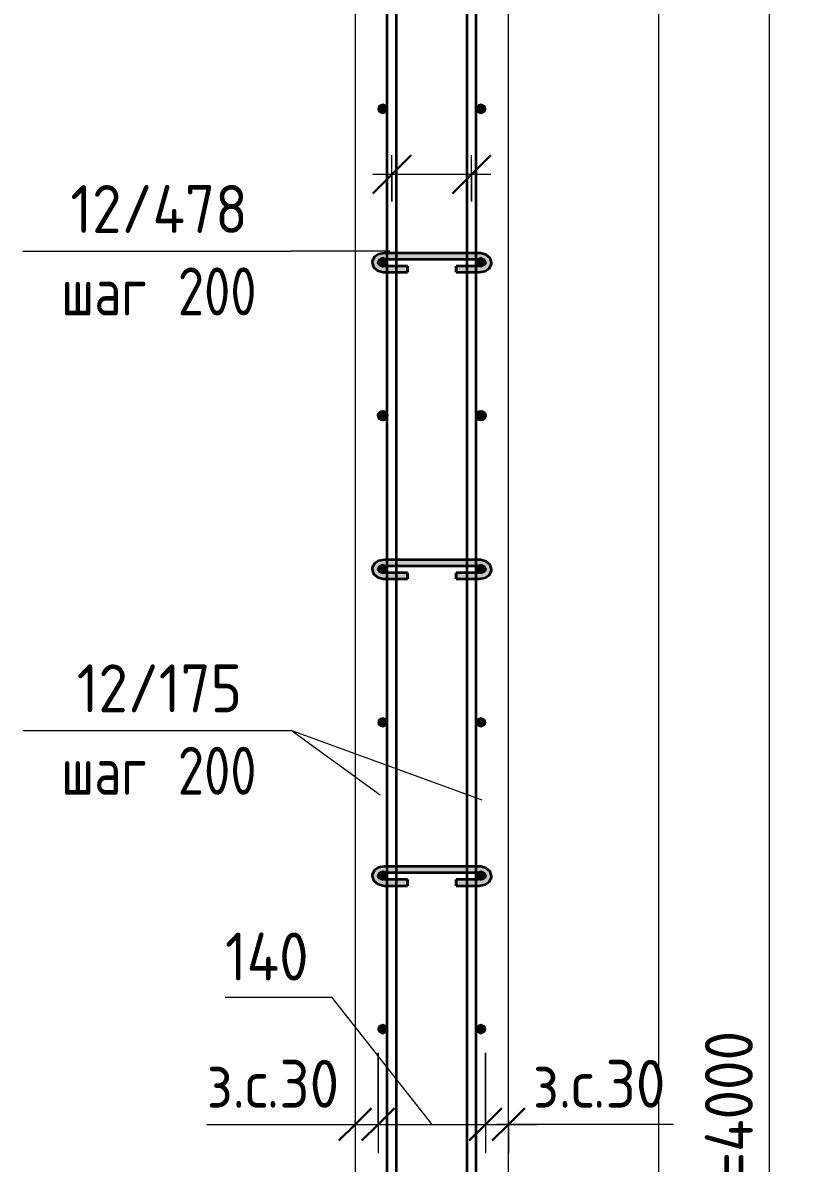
# Model space of a CAD drawing. Header units: millimetres. Extents: x 67134 to 121662, y -4758 to 13821.
# Drawn here: x 106345 to 107356, y -875 to 612 of the extents above; entities that cross this region are included whole.
import ezdxf

# ---------------------------------------------------------------- set-up
doc = ezdxf.new("R2010")
doc.units = ezdxf.units.MM
for name, color, linetype, lineweight in [('AA_Dim', 7, 'Continuous', 9), ('AA_Dim-25', 7, 'Continuous', 9), ('AA_Oformlenie', 7, 'Continuous', 9), ('AA_Vinoska', 7, 'Continuous', 9), ('AF_Stena_Опалубка', 253, 'Continuous', 20), ('KR_Armatura', 7, 'Continuous', 20), ('KR_Armatura_Tonkie', 7, 'Continuous', 20)]:
    doc.layers.add(name, color=color, linetype=linetype, lineweight=lineweight)
doc.styles.add('ISOCPEUR_7', font='isocpeur.ttf', dxfattribs={"width": 0.9, "height": 62.5})
doc.styles.add('ISOCPEUR_8', font='isocpeur.ttf', dxfattribs={"width": 0.8, "height": 62.5})
doc.dimstyles.new('00_Точн_3_знака__прозр__2', dxfattribs={"dimscale": 304.8, "dimtxt": 62.248823, "dimasz": 0.139436, "dimexe": 0.123031, "dimexo": 0.082021, "dimgap": 0.008202, "dimtad": 1, "dimdec": 3, "dimrnd": 0.001, "dimdsep": 46, "dimtxsty": 'ISOCPEUR_7', "dimblk1": 'OBLIQUE', "dimblk2": 'OBLIQUE', "dimsah": 1, "dimcen": 0.09, "dimdle": 0.123031, "dimazin": 0, "dimtfac": 1, "dimtdec": 4, "dimtix": 1, "dimtmove": 1, "dimatfit": 3, "dimfxl": 1, "dimtvp": 1, "dimtolj": 1, "dimtzin": 0, "dimlwd": 18, "dimlwe": 18, "dimarcsym": 2})
doc.dimstyles.new('00_Точн_3_знака__прозр__3', dxfattribs={"dimscale": 304.8, "dimtxt": 62.248823, "dimasz": 0.139436, "dimexe": 0.123031, "dimexo": 0.082021, "dimgap": 0.008202, "dimtad": 1, "dimdec": 3, "dimrnd": 0.001, "dimdsep": 46, "dimtxsty": 'ISOCPEUR_7', "dimblk1": 'OBLIQUE', "dimblk2": 'OBLIQUE', "dimsah": 1, "dimcen": 0.09, "dimdle": 0.123031, "dimazin": 0, "dimtfac": 1, "dimtdec": 4, "dimtix": 1, "dimtmove": 0, "dimatfit": 3, "dimfxl": 1, "dimtvp": 1, "dimtolj": 1, "dimtzin": 0, "dimlwd": 18, "dimlwe": 18, "dimarcsym": 2})
doc.dimstyles.new('10_Раскладка_арматуры_с_засечками', dxfattribs={"dimscale": 304.8, "dimtxt": 0.18, "dimasz": 0.164042, "dimexe": 0.082021, "dimexo": 0, "dimgap": 0, "dimtad": 1, "dimdec": 3, "dimrnd": 0.001, "dimdsep": 46, "dimtxsty": 'ISOCPEUR_8', "dimblk1": 'OBLIQUE', "dimblk2": 'OBLIQUE', "dimsah": 1, "dimcen": 0.09, "dimdle": 0.082021, "dimazin": 0, "dimtfac": 1, "dimtdec": 4, "dimtix": 1, "dimtmove": 0, "dimatfit": 3, "dimfxl": 1, "dimtvp": 1, "dimtolj": 1, "dimtzin": 0, "dimlwd": 18, "dimlwe": 18, "dimarcsym": 2})

# ---------------------------------------------------------------- blocks, each defined once
blk = doc.blocks.new('350_Стержень П торец СК-СГ _НесАрм_РабПлоск_ - 350_Стержень П торец СК-СГ _НесАрм_РабПлоск_-4117927-1-1 Армирование')
at = {"layer": 'KR_Armatura_Tonkie', "lineweight": 35}
for points in [[(-70929.1, 94), (-70927.5, 94.2), (-70926.1, 94.8), (-70924.8, 95.8), (-70923.9, 97), (-70923.3, 98.4), (-70923.1, 100), (-70923.3, 101.6), (-70923.9, 103), (-70924.8, 104.2), (-70926.1, 105.2), (-70927.5, 105.8), (-70929.1, 106), (-70930.6, 105.8), (-70932.1, 105.2), (-70933.3, 104.2), (-70934.7, 102), (-70934.9, 101.6), (-70935.1, 100), (-70934.7, 98), (-70934.3, 97), (-70933.3, 95.8), (-70932.1, 94.8), (-70930.6, 94.2)], [(-70801.1, 94), (-70799.5, 94.2), (-70798.1, 94.8), (-70796.8, 95.8), (-70795.9, 97), (-70795.3, 98.4), (-70795.1, 100), (-70795.3, 101.6), (-70795.9, 103), (-70796.8, 104.2), (-70798.1, 105.2), (-70799.5, 105.8), (-70801.1, 106), (-70802.6, 105.8), (-70804.1, 105.2), (-70805.3, 104.2), (-70806.3, 103), (-70806.9, 101.6), (-70807.1, 100), (-70806.9, 98.4), (-70806.3, 97), (-70805.3, 95.8), (-70804.1, 94.8), (-70802.6, 94.2)]]:
    blk.add_hatch(color=256, dxfattribs=at).paths.add_polyline_path(points)
at = {"layer": 'AA_Oformlenie'}
for centre, start, end in [((-70929.1, 100), 90, 270), ((-70929.1, 100), 270, 90), ((-70801.1, 100), 90, 270), ((-70801.1, 100), 270, 90)]:
    blk.add_arc(centre, 6, start, end, dxfattribs=at)
at = {"layer": 'KR_Armatura_Tonkie', "lineweight": 35}
for centre in [(-70929.1, 100), (-70801.1, 100)]:
    blk.add_circle(centre, 6, dxfattribs=at)
blk = doc.blocks.new('261_Шпилька массив _НесАрм_РабПлоск_ - 8 А240-4166559-1-1 Армирование')
at = {"layer": 'KR_Armatura_Tonkie', "lineweight": 35}
for points in [[(-70926.9, 288.2), (-70926.9, 295), (-70933.1, 296.5), (-70934.7, 298.9), (-70934.9, 299.5), (-70933.8, 302.3), (-70930.9, 304.4), (-70926.9, 305.2), (-70926.9, 312), (-70933, 311), (-70935.8, 309.7), (-70939.4, 306.6), (-70941.7, 303.8), (-70942.9, 299.5), (-70941.7, 295.2), (-70938.2, 291.5), (-70932.8, 289), (-70930.8, 288.7)], [(-70877.7, 305.2), (-70803.1, 305.2), (-70803.1, 312), (-70926.9, 311.9), (-70926.9, 305.2), (-70906.2, 305.2)], [(-70906.2, 304), (-70803.1, 304.1), (-70803.1, 305.2), (-70926.9, 305.2), (-70926.9, 304), (-70911.1, 304)], [(-70803.1, 288.2), (-70796.9, 289.1), (-70791.7, 291.5), (-70788.3, 295.2), (-70787.1, 299.5), (-70788.3, 303.8), (-70790.7, 307.4), (-70795.5, 310.5), (-70803.1, 311.9), (-70803.1, 305.2), (-70799.1, 304.4), (-70796.1, 302.3), (-70795.1, 299.3), (-70795.7, 297.9), (-70797.6, 296.3), (-70803.1, 294.9), (-70803.1, 289)], [(-70923.1, 288.2), (-70896.6, 288.2), (-70896.6, 295), (-70926.9, 294.9), (-70926.9, 288.2)], [(-70923.1, 287), (-70896.6, 287.2), (-70896.6, 288.2), (-70926.9, 288.2), (-70926.9, 287)], [(-70820.7, 288.2), (-70803.1, 288.2), (-70803.1, 295), (-70833.4, 294.9), (-70833.4, 288.2)], [(-70807.1, 287), (-70803.1, 287.2), (-70803.1, 288.2), (-70833.4, 288.2), (-70833.4, 287), (-70819.1, 287)], [(-70926.9, -111.8), (-70927.1, -104.9), (-70933.1, -103.5), (-70934.7, -101.1), (-70934.9, -100.5), (-70933.8, -97.7), (-70930.9, -95.6), (-70926.9, -94.8), (-70926.9, -88), (-70933, -89), (-70935.8, -90.3), (-70939.4, -93.4), (-70941.7, -96.2), (-70942.9, -100.5), (-70941.7, -104.8), (-70938.2, -108.5), (-70932.8, -111), (-70930.8, -111.3)], [(-70877.7, -94.8), (-70803.1, -94.8), (-70803.1, -88), (-70926.9, -88.1), (-70926.9, -94.8), (-70906.2, -94.8)], [(-70803.1, -111.8), (-70796.9, -110.9), (-70791.7, -108.5), (-70788.3, -104.8), (-70787.1, -100.5), (-70788.3, -96.2), (-70790.7, -92.6), (-70795.5, -89.5), (-70803.1, -88.1), (-70803.1, -94.8), (-70799.1, -95.6), (-70796.1, -97.7), (-70795.1, -100.7), (-70795.7, -102.1), (-70797.6, -103.7), (-70803.1, -105.1), (-70803.1, -111)], [(-70906.2, -96), (-70803.1, -95.9), (-70803.1, -94.8), (-70926.9, -94.8), (-70926.9, -96), (-70911.1, -96)], [(-70923.1, -111.8), (-70896.6, -111.8), (-70896.6, -105), (-70926.9, -105.1), (-70926.9, -111.8)], [(-70906.2, -113), (-70896.6, -112.8), (-70896.6, -111.8), (-70926.9, -111.8), (-70926.9, -113), (-70911.1, -113)], [(-70819.1, -111.8), (-70803.1, -111.8), (-70803.1, -105), (-70833.4, -105.1), (-70833.4, -111.8), (-70820.7, -111.8)], [(-70807.1, -113), (-70803.1, -112.8), (-70803.1, -111.8), (-70833.4, -111.8), (-70833.4, -113), (-70819.1, -113)], [(-70926.9, -511.8), (-70926.9, -505), (-70933.1, -503.5), (-70934.7, -501.1), (-70934.9, -500.5), (-70933.8, -497.7), (-70930.9, -495.6), (-70926.9, -494.8), (-70926.9, -488), (-70933.3, -489.1), (-70935.8, -490.3), (-70939.4, -493.4), (-70941.7, -496.2), (-70942.9, -500.5), (-70941.7, -504.8), (-70938.2, -508.5), (-70932.8, -511), (-70930.8, -511.3)], [(-70877.7, -494.8), (-70803.1, -494.8), (-70803.1, -488), (-70926.9, -488.1), (-70926.9, -494.8), (-70906.2, -494.8)], [(-70803.1, -511.8), (-70796.9, -510.9), (-70791.7, -508.5), (-70788.3, -504.8), (-70787.1, -500.5), (-70788.3, -496.2), (-70790.7, -492.6), (-70795.5, -489.5), (-70803.1, -488.1), (-70803.1, -494.8), (-70799.1, -495.6), (-70796.1, -497.7), (-70795.1, -500.7), (-70795.7, -502.1), (-70797.6, -503.7), (-70803.1, -505.1), (-70803.1, -511)], [(-70906.2, -496), (-70803.1, -495.9), (-70803.1, -494.8), (-70926.9, -494.8), (-70926.9, -496), (-70911.1, -496)], [(-70926.9, -511.8), (-70896.6, -511.8), (-70896.6, -505), (-70926.9, -505.1), (-70926.9, -511)], [(-70819.1, -511.8), (-70803.1, -511.8), (-70803.1, -505), (-70833.4, -505.1), (-70833.4, -511.8), (-70820.7, -511.8)], [(-70906.2, -513), (-70896.6, -512.8), (-70896.6, -511.8), (-70926.9, -511.8), (-70926.9, -513), (-70911.1, -513)], [(-70807.1, -513), (-70803.1, -512.8), (-70803.1, -511.8), (-70833.4, -511.8), (-70833.4, -513), (-70819.1, -513)]]:
    blk.add_hatch(color=256, dxfattribs=at).paths.add_polyline_path(points)
h = blk.add_hatch(color=256, dxfattribs=at)
h.paths.add_polyline_path([(-70926.9, 287), (-70926.9, 288.2), (-70933, 289.1), (-70938.2, 291.5), (-70938.9, 291.9), (-70934.4, 288.7), (-70933, 288), (-70930.3, 287.6)])
h.paths.add_polyline_path([(-70934.3, 301), (-70933, 302.6), (-70926.9, 304.1), (-70926.9, 305.2), (-70930.9, 304.4), (-70933.8, 302.3)])
h = blk.add_hatch(color=256, dxfattribs=at)
h.paths.add_polyline_path([(-70803.1, 287), (-70795.5, 288.5), (-70790.7, 291.6), (-70789.4, 294), (-70791.7, 291.5), (-70797.2, 289), (-70803.1, 288.2), (-70803.1, 287.2)])
h.paths.add_polyline_path([(-70795.8, 301.4), (-70796.1, 302.3), (-70799.7, 304.5), (-70803.1, 305.2), (-70803.1, 304), (-70802.4, 303.9), (-70796.1, 301.5)])
h = blk.add_hatch(color=256, dxfattribs=at)
h.paths.add_polyline_path([(-70926.9, -113), (-70926.9, -111.8), (-70933, -110.9), (-70938.2, -108.5), (-70938.9, -108.1), (-70934.4, -111.3), (-70933, -112), (-70930.3, -112.4)])
h.paths.add_polyline_path([(-70934.3, -99), (-70933, -97.4), (-70926.9, -95.9), (-70926.9, -94.8), (-70930.9, -95.6), (-70933.8, -97.7)])
h = blk.add_hatch(color=256, dxfattribs=at)
h.paths.add_polyline_path([(-70803.1, -113), (-70795.5, -111.5), (-70790.7, -108.4), (-70788.3, -104.8), (-70792.2, -108.7), (-70797.2, -111), (-70803.1, -111.8), (-70803.1, -112.8)])
h.paths.add_polyline_path([(-70795.8, -98.6), (-70796.1, -97.7), (-70799.7, -95.5), (-70803.1, -94.8), (-70803.1, -96), (-70802.4, -96.1), (-70796.1, -98.5)])
h = blk.add_hatch(color=256, dxfattribs=at)
h.paths.add_polyline_path([(-70926.9, -513), (-70926.9, -511.8), (-70933, -510.9), (-70938.2, -508.5), (-70938.9, -508.1), (-70934.4, -511.3), (-70933, -512), (-70930.3, -512.4)])
h.paths.add_polyline_path([(-70934.3, -499), (-70933, -497.4), (-70926.9, -495.9), (-70926.9, -494.8), (-70930.9, -495.6), (-70933.8, -497.7)])
h = blk.add_hatch(color=256, dxfattribs=at)
h.paths.add_polyline_path([(-70803.1, -513), (-70795.5, -511.5), (-70790.7, -508.4), (-70788.3, -504.8), (-70792.2, -508.7), (-70797.2, -511), (-70803.1, -511.8), (-70803.1, -512.8)])
h.paths.add_polyline_path([(-70795.8, -498.6), (-70796.1, -497.7), (-70799.7, -495.5), (-70803.1, -494.8), (-70803.1, -496), (-70802.4, -496.1), (-70796.1, -498.5)])
for p, q in [((-70923.1, 312), (-70926.9, 312)), ((-70926.9, 304), (-70923.1, 304)), ((-70911.1, 312), (-70923.1, 312)), ((-70923.1, 304), (-70911.1, 304)), ((-70819.1, 312), (-70911.1, 312)), ((-70911.1, 304), (-70819.1, 304)), ((-70807.1, 312), (-70819.1, 312)), ((-70819.1, 304), (-70807.1, 304)), ((-70803.1, 312), (-70807.1, 312)), ((-70807.1, 304), (-70803.1, 304)), ((-70923.1, 295), (-70926.9, 295)), ((-70926.9, 287), (-70923.1, 287)), ((-70911.1, 295), (-70923.1, 295)), ((-70923.1, 287), (-70911.1, 287)), ((-70896.6, 295), (-70911.1, 295)), ((-70911.1, 287), (-70896.6, 287)), ((-70896.6, 295), (-70896.6, 288.2)), ((-70896.6, 294.1), (-70896.6, 294.9)), ((-70896.6, 287.2), (-70896.6, 293.8)), ((-70896.6, 288.2), (-70896.6, 287)), ((-70819.1, 295), (-70833.4, 295)), ((-70833.4, 288.2), (-70833.4, 295)), ((-70833.4, 294.9), (-70833.4, 294.1)), ((-70833.4, 293.8), (-70833.4, 287.2)), ((-70833.4, 287), (-70833.4, 288.2)), ((-70833.4, 287), (-70819.1, 287)), ((-70807.1, 295), (-70819.1, 295)), ((-70819.1, 287), (-70807.1, 287)), ((-70803.1, 295), (-70807.1, 295)), ((-70807.1, 287), (-70803.1, 287)), ((-70923.1, -88), (-70926.9, -88)), ((-70911.1, -88), (-70923.1, -88)), ((-70819.1, -88), (-70911.1, -88)), ((-70807.1, -88), (-70819.1, -88)), ((-70803.1, -88), (-70807.1, -88)), ((-70926.9, -96), (-70923.1, -96)), ((-70923.1, -96), (-70911.1, -96)), ((-70911.1, -96), (-70819.1, -96)), ((-70819.1, -96), (-70807.1, -96)), ((-70807.1, -96), (-70803.1, -96)), ((-70923.1, -105), (-70926.9, -105)), ((-70926.9, -113), (-70923.1, -113)), ((-70911.1, -105), (-70923.1, -105)), ((-70923.1, -113), (-70911.1, -113)), ((-70896.6, -105), (-70911.1, -105)), ((-70911.1, -113), (-70896.6, -113)), ((-70896.6, -105), (-70896.6, -111.8)), ((-70896.6, -106.2), (-70896.6, -105.1)), ((-70896.6, -112.8), (-70896.6, -106.2)), ((-70896.6, -111.8), (-70896.6, -113)), ((-70819.1, -105), (-70833.4, -105)), ((-70833.4, -111.8), (-70833.4, -105)), ((-70833.4, -105.1), (-70833.4, -106.2)), ((-70833.4, -106.2), (-70833.4, -112.8)), ((-70833.4, -113), (-70833.4, -111.8)), ((-70833.4, -113), (-70819.1, -113)), ((-70807.1, -105), (-70819.1, -105)), ((-70819.1, -113), (-70807.1, -113)), ((-70803.1, -105), (-70807.1, -105)), ((-70807.1, -113), (-70803.1, -113)), ((-70923.1, -488), (-70926.9, -488)), ((-70911.1, -488), (-70923.1, -488)), ((-70819.1, -488), (-70911.1, -488)), ((-70807.1, -488), (-70819.1, -488)), ((-70803.1, -488), (-70807.1, -488)), ((-70926.9, -496), (-70923.1, -496)), ((-70923.1, -505), (-70926.9, -505)), ((-70923.1, -496), (-70911.1, -496)), ((-70911.1, -505), (-70923.1, -505)), ((-70911.1, -496), (-70819.1, -496)), ((-70896.6, -505), (-70911.1, -505)), ((-70896.6, -505), (-70896.6, -511.8)), ((-70896.6, -506.2), (-70896.6, -505.1)), ((-70819.1, -505), (-70833.4, -505)), ((-70833.4, -511.8), (-70833.4, -505)), ((-70833.4, -505.1), (-70833.4, -506.2)), ((-70819.1, -496), (-70807.1, -496)), ((-70807.1, -505), (-70819.1, -505)), ((-70807.1, -496), (-70803.1, -496)), ((-70803.1, -505), (-70807.1, -505)), ((-70926.9, -513), (-70923.1, -513)), ((-70923.1, -513), (-70911.1, -513)), ((-70911.1, -513), (-70896.6, -513)), ((-70896.6, -512.8), (-70896.6, -506.2)), ((-70896.6, -511.8), (-70896.6, -513)), ((-70833.4, -506.2), (-70833.4, -512.8)), ((-70833.4, -513), (-70833.4, -511.8)), ((-70833.4, -513), (-70819.1, -513)), ((-70819.1, -513), (-70807.1, -513)), ((-70807.1, -513), (-70803.1, -513))]:
    blk.add_line(p, q, dxfattribs=at)
at = {"layer": 'KR_Armatura_Tonkie', "lineweight": 35, "flags": 128}
for points in [[(-70926.9, 312), (-70934.5, 310.5), (-70940.1, 306.6), (-70942.8, 301.1), (-70942.9, 299.5)], [(-70942.9, 299.5), (-70941, 293.6), (-70936, 289.2), (-70928.8, 287.1), (-70926.9, 287)], [(-70934.9, 299.5), (-70933.9, 301.5), (-70930.2, 303.6), (-70926.9, 304)], [(-70926.9, 295), (-70931.9, 296.1), (-70934.6, 298.3), (-70934.9, 299.5)], [(-70787.1, 299.5), (-70788.9, 305.4), (-70793.9, 309.8), (-70801.2, 311.9), (-70803.1, 312)], [(-70803.1, 304), (-70798, 302.9), (-70795.4, 300.7), (-70795.1, 299.5)], [(-70803.1, 287), (-70795.5, 288.5), (-70789.9, 292.4), (-70787.2, 297.9), (-70787.1, 299.5)], [(-70795.1, 299.5), (-70796, 297.5), (-70799.8, 295.5), (-70803.1, 295)], [(-70926.9, -88), (-70934.5, -89.5), (-70940.1, -93.4), (-70942.8, -98.9), (-70942.9, -100.5)], [(-70787.1, -100.5), (-70788.9, -94.6), (-70793.9, -90.2), (-70801.2, -88.1), (-70803.1, -88)], [(-70942.9, -100.5), (-70941, -106.4), (-70936, -110.8), (-70928.8, -112.9), (-70926.9, -113)], [(-70934.9, -100.5), (-70933.9, -98.5), (-70930.2, -96.4), (-70926.9, -96)], [(-70926.9, -105), (-70931.9, -103.9), (-70934.6, -101.7), (-70934.9, -100.5)], [(-70803.1, -96), (-70798, -97.1), (-70795.4, -99.3), (-70795.1, -100.5)], [(-70803.1, -113), (-70795.5, -111.5), (-70789.9, -107.6), (-70787.2, -102.1), (-70787.1, -100.5)], [(-70795.1, -100.5), (-70796, -102.5), (-70799.8, -104.5), (-70803.1, -105)], [(-70926.9, -488), (-70934.5, -489.5), (-70940.1, -493.4), (-70942.8, -498.9), (-70942.9, -500.5)], [(-70787.1, -500.5), (-70788.9, -494.6), (-70793.9, -490.2), (-70801.2, -488.1), (-70803.1, -488)], [(-70942.9, -500.5), (-70941, -506.4), (-70936, -510.8), (-70928.8, -512.9), (-70926.9, -513)], [(-70934.9, -500.5), (-70933.9, -498.5), (-70930.2, -496.4), (-70926.9, -496)], [(-70926.9, -505), (-70931.9, -503.9), (-70934.6, -501.7), (-70934.9, -500.5)], [(-70803.1, -496), (-70798, -497.1), (-70795.4, -499.3), (-70795.1, -500.5)], [(-70803.1, -513), (-70795.5, -511.5), (-70789.9, -507.6), (-70787.2, -502.1), (-70787.1, -500.5)], [(-70795.1, -500.5), (-70796, -502.5), (-70799.8, -504.5), (-70803.1, -505)]]:
    blk.add_lwpolyline(points, dxfattribs=at)
blk = doc.blocks.new('011_Прямоугольник обрыва _ЭлУзла_ - 011_Прямоугольник обрыва _ЭлУзла_-4154538-1-1 Армирование')
at = {"layer": 'AA_Oformlenie'}
blk.add_line((-70569.3, 642.3), (-70569.3, -2011.3), dxfattribs=at)
blk = doc.blocks.new('DIMBLOCK78-1-1 Армирование')
at = {"layer": 'AA_Dim-25', "lineweight": 18}
for p, q in [((106808.4, -731), (106808.4, -861.8)), ((106808.4, -824.3), (106808.4, -731)), ((106584.9, -824.3), (106793, -824.3)), ((106740.9, -824.3), (106808.4, -824.3)), ((106778.4, -819.2), (106778.4, -861.8)), ((106778.4, -824.3), (106778.4, -819.2)), ((106793, -824.3), (106793.4, -824.3))]:
    blk.add_line(p, q, dxfattribs=at)
at = {"layer": 'AA_Dim-25', "lineweight": 30}
for p, q in [((106778.4, -824.3), (106799.7, -803)), ((106808.4, -824.3), (106829.7, -803)), ((106778.4, -824.3), (106757.2, -845.5)), ((106808.4, -824.3), (106787.2, -845.5))]:
    blk.add_line(p, q, dxfattribs=at)
at = {"layer": 'AA_Dim-25', "color": 0, "lineweight": 18, "insert": (106584.9, -740.1), "char_height": 62.5, "width": 219.786, "attachment_point": 1, "line_spacing_factor": 1.149209, "style": 'ISOCPEUR_7'}
blk.add_mtext('з.с.30', dxfattribs=at)
blk = doc.blocks.new('_Oblique')
at = {"color": 0, "linetype": 'ByBlock', "lineweight": -2}
blk.add_line((-0.5, -0.5), (0.5, 0.5), dxfattribs=at)
blk = doc.blocks.new('DIMBLOCK79-1-1 Армирование')
at = {"layer": 'AA_Dim-25', "lineweight": 18}
for p, q in [((106608.8, -658.4), (106747.5, -658.4)), ((106747.5, -658.4), (106878.4, -824.3)), ((106808.4, -731), (106808.4, -861.8)), ((106808.4, -824.3), (106808.4, -731)), ((106948.4, -731), (106948.4, -861.8)), ((106948.4, -824.3), (106948.4, -731)), ((106808.4, -824.3), (106948.4, -824.3))]:
    blk.add_line(p, q, dxfattribs=at)
at = {"layer": 'AA_Dim-25', "lineweight": 30}
for p, q in [((106808.4, -824.3), (106829.7, -803)), ((106948.4, -824.3), (106969.7, -803)), ((106808.4, -824.3), (106787.2, -845.5)), ((106948.4, -824.3), (106927.2, -845.5))]:
    blk.add_line(p, q, dxfattribs=at)
at = {"layer": 'AA_Dim-25', "color": 0, "lineweight": 18, "insert": (106608.8, -574.2), "char_height": 62.5, "width": 136.469, "attachment_point": 1, "line_spacing_factor": 1.149209, "style": 'ISOCPEUR_7'}
blk.add_mtext('140', dxfattribs=at)
blk = doc.blocks.new('DIMBLOCK80-1-1 Армирование')
at = {"layer": 'AA_Dim-25', "lineweight": 18}
for p, q in [((106948.4, -731), (106948.4, -861.8)), ((106948.4, -824.3), (106948.4, -731)), ((106948.4, -824.3), (107015.9, -824.3)), ((106985.4, -824.3), (106963.4, -824.3)), ((106978.4, -819.2), (106978.4, -861.8)), ((106978.4, -824.3), (106978.4, -819.2)), ((107193.6, -824.3), (106985.4, -824.3))]:
    blk.add_line(p, q, dxfattribs=at)
at = {"layer": 'AA_Dim-25', "lineweight": 30}
for p, q in [((106948.4, -824.3), (106969.7, -803)), ((106978.4, -824.3), (106999.7, -803)), ((106948.4, -824.3), (106927.2, -845.5)), ((106978.4, -824.3), (106957.2, -845.5))]:
    blk.add_line(p, q, dxfattribs=at)
at = {"layer": 'AA_Dim-25', "color": 0, "lineweight": 18, "insert": (107010.4, -740.1), "char_height": 62.5, "width": 219.786, "attachment_point": 1, "line_spacing_factor": 1.149209, "style": 'ISOCPEUR_7'}
blk.add_mtext('з.с.30', dxfattribs=at)
blk = doc.blocks.new('DIMBLOCK85-1-1 Армирование')
at = {"layer": 'AA_Dim-25', "lineweight": 30}
for p, q in [((107318.9, 1100), (107297.6, 1121.2)), ((107318.9, 1100), (107340.1, 1078.8)), ((107318.9, -2900), (107297.6, -2878.8)), ((107318.9, -2900), (107340.1, -2921.2))]:
    blk.add_line(p, q, dxfattribs=at)
at = {"layer": 'AA_Dim-25', "lineweight": 18}
for p, q in [((106973.4, 1100), (107356.4, 1100)), ((107318.9, 1100), (106973.4, 1100)), ((107318.9, -2900), (107318.9, 1100)), ((106973.4, -2900), (107356.4, -2900)), ((107318.9, -2900), (106973.4, -2900))]:
    blk.add_line(p, q, dxfattribs=at)
at = {"layer": 'AA_Dim-25', "color": 0, "lineweight": 18, "insert": (107234.7, -1114.9), "char_height": 62.5, "width": 515.708, "attachment_point": 1, "rotation": 90, "line_spacing_factor": 1.149209, "style": 'ISOCPEUR_7'}
blk.add_mtext('200х19=4000', dxfattribs=at)
blk = doc.blocks.new('042_М_Арматуры - Диам длина поз _ Комментарий-3662934-1-1 Армирование')
at = {"layer": 'AA_Vinoska'}
blk.add_line((-72259.7, -2790.4), (-71909.7, -2790.4), dxfattribs=at)
blk = doc.blocks.new('DIMBLOCK97-1-1 Армирование')
at = {"layer": 'AA_Dim-25', "lineweight": 30}
for p, q in [((106826.4, 414.5), (106851.4, 439.5)), ((106930.4, 414.5), (106955.4, 439.5)), ((106826.4, 414.5), (106801.4, 389.5)), ((106930.4, 414.5), (106905.4, 389.5))]:
    blk.add_line(p, q, dxfattribs=at)
at = {"layer": 'AA_Dim-25', "lineweight": 18}
for p, q in [((106826.4, 379.2), (106826.4, 439.5)), ((106930.4, 379.2), (106930.4, 439.5)), ((106955.4, 414.5), (106801.4, 414.5)), ((106826.4, 414.5), (106826.4, 379.2)), ((106930.4, 414.5), (106930.4, 379.2))]:
    blk.add_line(p, q, dxfattribs=at)

msp = doc.modelspace()

# ---------------------------------------------------------------- hatches: boundary and pattern name
at = {"layer": 'KR_Armatura'}
h = msp.add_hatch(color=256, dxfattribs=at)
edge = h.paths.add_edge_path()
edge.add_arc((106814.4218, 500), 6, 0, 360)
for points in [[(106814.4218, 494), (106819.618, 497), (106819.618, 503), (106814.4218, 506), (106809.2257, 503), (106809.2257, 497)], [(106942.4218, 494), (106947.618, 497), (106947.618, 503), (106942.4218, 506), (106937.2257, 503), (106937.2257, 497)], [(106814.4218, 294), (106819.618, 297), (106819.618, 303), (106814.4218, 306), (106809.2257, 303), (106809.2257, 297), (106814.3553, 294.0384)], [(106942.4218, 294), (106947.618, 297), (106947.618, 303), (106942.4218, 306), (106937.2257, 303), (106937.2257, 297), (106942.3553, 294.0384)], [(106814.4218, 94), (106819.618, 97), (106819.618, 103), (106814.4218, 106), (106809.2257, 103), (106809.2257, 97)], [(106942.4218, 94), (106947.618, 97), (106947.618, 103), (106942.4218, 106), (106937.2257, 103), (106937.2257, 97)], [(106814.4218, -106), (106819.618, -103), (106819.618, -97), (106814.4218, -94), (106809.2257, -97), (106809.2257, -103), (106812.5812, -104.9373)], [(106942.4218, -106), (106947.618, -103), (106947.618, -97), (106942.4218, -94), (106937.2257, -97), (106937.2257, -103), (106940.5812, -104.9373)], [(106814.4218, -306), (106819.618, -303), (106819.618, -297), (106814.4218, -294), (106809.2257, -297), (106809.2257, -303)], [(106942.4218, -306), (106947.618, -303), (106947.618, -297), (106942.4218, -294), (106937.2257, -297), (106937.2257, -303)], [(106814.4218, -506), (106819.618, -503), (106819.618, -497), (106814.4218, -494), (106809.2257, -497), (106809.2257, -503), (106810.807, -503.913)], [(106942.4218, -506), (106947.618, -503), (106947.618, -497), (106942.4218, -494), (106937.2257, -497), (106937.2257, -503), (106938.807, -503.913)], [(106814.4218, -706), (106819.618, -703), (106819.618, -697), (106814.4218, -694), (106809.2257, -697), (106809.2257, -703)], [(106942.4218, -706), (106947.618, -703), (106947.618, -697), (106942.4218, -694), (106937.2257, -697), (106937.2257, -703)]]:
    msp.add_hatch(color=256, dxfattribs=at).paths.add_polyline_path(points)
h = msp.add_hatch(color=256, dxfattribs=at)
edge = h.paths.add_edge_path()
edge.add_arc((106942.4218, 500), 6, 0, 360)
h = msp.add_hatch(color=256, dxfattribs=at)
edge = h.paths.add_edge_path()
edge.add_arc((106814.4218, 300), 6, 0, 360)
h = msp.add_hatch(color=256, dxfattribs=at)
edge = h.paths.add_edge_path()
edge.add_arc((106942.4218, 300), 6, 0, 360)
h = msp.add_hatch(color=256, dxfattribs=at)
edge = h.paths.add_edge_path()
edge.add_arc((106814.4218, 100), 6, 0, 360)
h = msp.add_hatch(color=256, dxfattribs=at)
edge = h.paths.add_edge_path()
edge.add_arc((106942.4218, 100), 6, 0, 360)
h = msp.add_hatch(color=256, dxfattribs=at)
edge = h.paths.add_edge_path()
edge.add_arc((106814.4218, -100), 6, 0, 360)
h = msp.add_hatch(color=256, dxfattribs=at)
edge = h.paths.add_edge_path()
edge.add_arc((106942.4218, -100), 6, 0, 360)
h = msp.add_hatch(color=256, dxfattribs=at)
edge = h.paths.add_edge_path()
edge.add_arc((106814.4218, -300), 6, 0, 360)
h = msp.add_hatch(color=256, dxfattribs=at)
edge = h.paths.add_edge_path()
edge.add_arc((106942.4218, -300), 6, 0, 360)
h = msp.add_hatch(color=256, dxfattribs=at)
edge = h.paths.add_edge_path()
edge.add_arc((106814.4218, -500), 6, 0, 360)
h = msp.add_hatch(color=256, dxfattribs=at)
edge = h.paths.add_edge_path()
edge.add_arc((106942.4218, -500), 6, 0, 360)
h = msp.add_hatch(color=256, dxfattribs=at)
edge = h.paths.add_edge_path()
edge.add_arc((106814.4218, -700), 6, 0, 360)
h = msp.add_hatch(color=256, dxfattribs=at)
edge = h.paths.add_edge_path()
edge.add_arc((106942.4218, -700), 6, 0, 360)

# ---------------------------------------------------------------- linework, layer by layer
at = {"layer": 'AA_Vinoska'}
for p, q in [((106823.8698, 314.3684), (106694.963, 314.3684)), ((106811.073, -394.9191), (106694.963, -310.7387)), ((106943.9895, -401.5649), (106694.963, -310.7387))]:
    msp.add_line(p, q, dxfattribs=at)
at = {"layer": 'AF_Stena_Опалубка'}
for p, q in [((106778.4218, 1330), (106778.4218, -2950)), ((106978.4218, -2942), (106978.4218, 1330))]:
    msp.add_line(p, q, dxfattribs=at)
at = {"layer": 'KR_Armatura'}
for p, q in [((106814.4218, 506), (106809.2257, 503)), ((106819.618, 503), (106814.4218, 506)), ((106942.4218, 506), (106937.2257, 503)), ((106947.618, 503), (106942.4218, 506)), ((106809.2257, 503), (106809.2257, 497)), ((106809.2257, 497), (106814.4218, 494)), ((106814.4218, 494), (106819.618, 497)), ((106819.618, 497), (106819.618, 503)), ((106937.2257, 503), (106937.2257, 497)), ((106937.2257, 497), (106942.4218, 494)), ((106942.4218, 494), (106947.618, 497)), ((106947.618, 497), (106947.618, 503)), ((106814.4218, 306), (106809.2257, 303)), ((106809.2257, 303), (106809.2257, 297)), ((106819.618, 303), (106814.4218, 306)), ((106819.618, 297), (106819.618, 303)), ((106942.4218, 306), (106937.2257, 303)), ((106937.2257, 303), (106937.2257, 297)), ((106947.618, 303), (106942.4218, 306)), ((106947.618, 297), (106947.618, 303)), ((106809.2257, 297), (106814.3553, 294.0384)), ((106814.3553, 294.0384), (106814.4218, 294)), ((106814.4218, 294), (106819.618, 297)), ((106937.2257, 297), (106942.3553, 294.0384)), ((106942.3553, 294.0384), (106942.4218, 294)), ((106942.4218, 294), (106947.618, 297)), ((106814.4218, 106), (106809.2257, 103)), ((106819.618, 103), (106814.4218, 106)), ((106942.4218, 106), (106937.2257, 103)), ((106947.618, 103), (106942.4218, 106)), ((106809.2257, 103), (106809.2257, 97)), ((106809.2257, 97), (106814.4218, 94)), ((106814.4218, 94), (106819.618, 97)), ((106819.618, 97), (106819.618, 103)), ((106937.2257, 103), (106937.2257, 97)), ((106937.2257, 97), (106942.4218, 94)), ((106942.4218, 94), (106947.618, 97)), ((106947.618, 97), (106947.618, 103)), ((106814.4218, -94), (106809.2257, -97)), ((106809.2257, -97), (106809.2257, -103)), ((106809.2257, -103), (106812.5812, -104.9373)), ((106819.618, -97), (106814.4218, -94)), ((106814.4218, -106), (106819.618, -103)), ((106819.618, -103), (106819.618, -97)), ((106942.4218, -94), (106937.2257, -97)), ((106937.2257, -97), (106937.2257, -103)), ((106937.2257, -103), (106940.5812, -104.9373)), ((106947.618, -97), (106942.4218, -94)), ((106942.4218, -106), (106947.618, -103)), ((106947.618, -103), (106947.618, -97)), ((106812.5812, -104.9373), (106814.4218, -106)), ((106940.5812, -104.9373), (106942.4218, -106)), ((106814.4218, -294), (106809.2257, -297)), ((106809.2257, -297), (106809.2257, -303)), ((106819.618, -297), (106814.4218, -294)), ((106819.618, -303), (106819.618, -297)), ((106942.4218, -294), (106937.2257, -297)), ((106937.2257, -297), (106937.2257, -303)), ((106947.618, -297), (106942.4218, -294)), ((106947.618, -303), (106947.618, -297)), ((106809.2257, -303), (106814.4218, -306)), ((106814.4218, -306), (106819.618, -303)), ((106937.2257, -303), (106942.4218, -306)), ((106942.4218, -306), (106947.618, -303)), ((106814.4218, -494), (106809.2257, -497)), ((106809.2257, -497), (106809.2257, -503)), ((106809.2257, -503), (106810.807, -503.913)), ((106810.807, -503.913), (106814.4218, -506)), ((106819.618, -497), (106814.4218, -494)), ((106814.4218, -506), (106819.618, -503)), ((106819.618, -503), (106819.618, -497)), ((106942.4218, -494), (106937.2257, -497)), ((106937.2257, -497), (106937.2257, -503)), ((106937.2257, -503), (106938.807, -503.913)), ((106938.807, -503.913), (106942.4218, -506)), ((106947.618, -497), (106942.4218, -494)), ((106942.4218, -506), (106947.618, -503)), ((106947.618, -503), (106947.618, -497)), ((106814.4218, -694), (106809.2257, -697)), ((106809.2257, -697), (106809.2257, -703)), ((106819.618, -697), (106814.4218, -694)), ((106819.618, -703), (106819.618, -697)), ((106942.4218, -694), (106937.2257, -697)), ((106937.2257, -697), (106937.2257, -703)), ((106947.618, -697), (106942.4218, -694)), ((106947.618, -703), (106947.618, -697)), ((106809.2257, -703), (106814.4218, -706)), ((106814.4218, -706), (106819.618, -703)), ((106937.2257, -703), (106942.4218, -706)), ((106942.4218, -706), (106947.618, -703))]:
    msp.add_line(p, q, dxfattribs=at)
for centre in [(106814.4218, 500), (106942.4218, 500), (106814.4218, 300), (106942.4218, 300), (106814.4218, 100), (106942.4218, 100), (106814.4218, -100), (106942.4218, -100), (106814.4218, -300), (106942.4218, -300), (106814.4218, -500), (106942.4218, -500), (106814.4218, -700), (106942.4218, -700)]:
    msp.add_circle(centre, 6, dxfattribs=at)
at = {"layer": 'KR_Armatura_Tonkie', "lineweight": 35}
for p, q in [((106820.4218, -2942), (106820.4218, 1322)), ((106832.4218, -2942), (106832.4218, 1322)), ((106924.4218, -2942), (106924.4218, 1322)), ((106936.4218, -2942), (106936.4218, 1322))]:
    msp.add_line(p, q, dxfattribs=at)

# ---------------------------------------------------------------- block references
at = {"layer": 'AA_Oformlenie'}
msp.add_blockref('011_Прямоугольник обрыва _ЭлУзла_ - 011_Прямоугольник обрыва _ЭлУзла_-4154538-1-1 Армирование', (177743.4834, 0), dxfattribs=at)
at = {"layer": 'AA_Vinoska'}
for p in [(178604.6496, 3104.7676), (178604.6496, 2479.6605), (178604.6496, 2479.6605)]:
    msp.add_blockref('042_М_Арматуры - Диам длина поз _ Комментарий-3662934-1-1 Армирование', p, dxfattribs=at)
at = {"layer": 'KR_Armatura_Tonkie', "lineweight": 35}
for name in ['261_Шпилька массив _НесАрм_РабПлоск_ - 8 А240-4166559-1-1 Армирование', '350_Стержень П торец СК-СГ _НесАрм_РабПлоск_ - 350_Стержень П торец СК-СГ _НесАрм_РабПлоск_-4117927-1-1 Армирование']:
    msp.add_blockref(name, (177743.4834, 0), dxfattribs=at)

# ---------------------------------------------------------------- texts
at = {"layer": 'AA_Vinoska', "char_height": 62.5, "attachment_point": 1}
for s, insert, width, style in [('12/478', (106407.1415, 400.721), 283.196109, 'ISOCPEUR_7'), (' 200', (106515.3894, 293.2447), 166.751, 'ISOCPEUR_8'), ('шаг', (106395.004, 293.2447), 145.907125, 'ISOCPEUR_8'), ('12/175', (106415.354, -224.3861), 263.354344, 'ISOCPEUR_7'), ('12/175', (106415.354, -224.3861), 263.354344, 'ISOCPEUR_7'), (' 200', (106515.3894, -331.8624), 166.751, 'ISOCPEUR_8'), (' 200', (106515.3894, -331.8624), 166.751, 'ISOCPEUR_8'), ('шаг', (106395.004, -331.8624), 145.907125, 'ISOCPEUR_8'), ('шаг', (106395.004, -331.8624), 145.907125, 'ISOCPEUR_8')]:
    msp.add_mtext(s, dxfattribs=dict(at, insert=insert, width=width, style=style))

# ---------------------------------------------------------------- dimensions: what is measured, and where the dimension line sits
at = {"layer": 'AA_Dim', "lineweight": 18}
dim = msp.add_linear_dim(base=(107318.8943, 1100), p1=(106948.4218, -2900), p2=(106948.4218, 1100), angle=90, dimstyle='00_Точн_3_знака__прозр__3', override={"dimpost": '200х19=<>', "dimfxl": 4000}, dxfattribs=at)
dim.commit()
dim.dimension.update_dxf_attribs({"geometry": 'DIMBLOCK85-1-1 Армирование', "text_midpoint": (107285.1443, -900)})
dim = msp.add_linear_dim(base=(106826.4218, 414.5145), p1=(106930.4218, 379.1592), p2=(106826.4218, 379.1592), dimstyle='10_Раскладка_арматуры_с_засечками', override={"dimpost": '<>', "dimfxl": 104}, dxfattribs=at)
dim.commit()
dim.dimension.update_dxf_attribs({"geometry": 'DIMBLOCK97-1-1 Армирование', "text_midpoint": (106878.4218, 445.7645)})
for base, p1, p2, override, picture, middle in [((106948.4218, -824.2927), (106808.4218, -706), (106948.4218, -706), {"dimpost": '<>', "dimfxl": 140}, 'DIMBLOCK79-1-1 Армирование', (106677.0077, -615.8806)), ((106808.4218, -824.2927), (106778.4218, -794.2407), (106808.4218, -706), {"dimpost": 'з.с.<>', "dimfxl": 93.200927}, 'DIMBLOCK78-1-1 Армирование', (106694.7772, -781.8059)), ((106978.4218, -824.2927), (106948.4218, -706), (106978.4218, -794.2407), {"dimpost": 'з.с.<>', "dimfxl": 93.200927}, 'DIMBLOCK80-1-1 Армирование', (107120.3399, -781.8059))]:
    dim = msp.add_linear_dim(base=base, p1=p1, p2=p2, dimstyle='00_Точн_3_знака__прозр__2', override=override, dxfattribs=at)
    dim.commit()
    dim.dimension.update_dxf_attribs({"geometry": picture, "text_midpoint": middle, "dimtype": 160})

doc.saveas('drawing.dxf')
